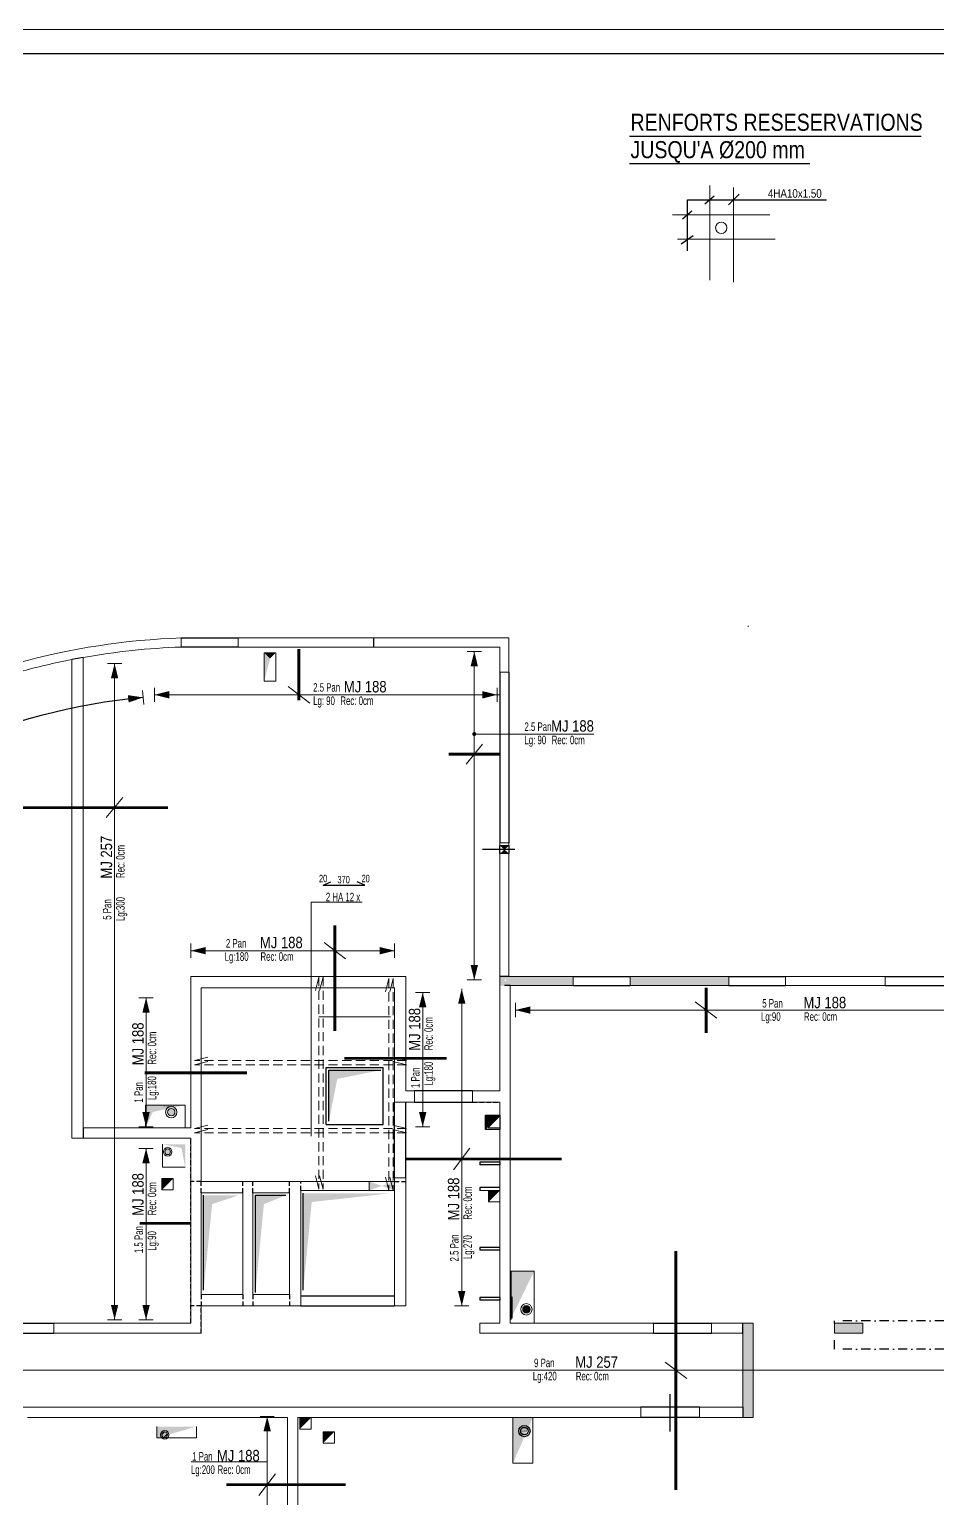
# Model space of a CAD drawing. Header units: centimetres. Extents: x -23039 to -18149, y 2374 to 6574.
# Drawn here: x -21239 to -19643, y 3992 to 6574 of the extents above; entities that cross this region are included whole.
import ezdxf

# ---------------------------------------------------------------- set-up
doc = ezdxf.new("R2010")
doc.units = ezdxf.units.CM
doc.header["$LTSCALE"] = 12.7
for name, pattern in [('CACHE', [9.525, 6.35, -3.175]), ('CACHEX2', [19.05, 12.7, -6.35]), ('Style de ligne -6', [2.08328, 1.25, -0.41656, 0.13886, -0.27786]), ('TIRETPTX2', [50.8, 25.4, -12.7, 0, -12.7])]:
    doc.linetypes.add(name, pattern=pattern)
doc.layers.get('0').update_dxf_attribs({"lineweight": 5})
for name, color, linetype in [('01_ARMA_INF', 50, 'Continuous'), ('01_linteaux', 2, 'Continuous'), ('01_murs_sup', 2, 'CACHEX2'), ('01_poch_murs', 253, 'Continuous'), ('01_poch_poteaux', 250, 'Continuous'), ('01_resv', 32, 'Continuous'), ('01_texte', 230, 'Continuous'), ('prlm-CHAUFF', 30, 'Continuous')]:
    doc.layers.add(name, color=color, linetype=linetype)
for name, color, linetype, lineweight in [('01_murs_coup', 5, 'Continuous', 60), ('01_poutres', 2, 'Continuous', 18), ('01_résv', 32, 'Continuous', 9), ('_GAZELEC-RESERVATION 2', 6, 'Continuous', 18), ('B Général', 7, 'Continuous', 5)]:
    doc.layers.add(name, color=color, linetype=linetype, lineweight=lineweight)
doc.styles.add('michel-cote', font='ARIALN.TTF')
doc.styles.add('PATIO', font='ARIALN.TTF')
doc.styles.add('prlm-chauff', font='trebucbi.ttf', dxfattribs={"height": 18})
pattern_1 = [(45, (-14370.136, 0), (-4.490128, 4.490128), [])]

# ---------------------------------------------------------------- blocks, each defined once
blk = doc.blocks.new('xi.3cep130-200')
at = {"layer": 'prlm-CHAUFF', "color": 0}
for radius in [10, 6.5]:
    blk.add_circle((0, 0), radius, dxfattribs=at)
at = {"layer": 'prlm-CHAUFF', "color": 0, "insert": (0, 0), "char_height": 3, "width": 9.782, "attachment_point": 5, "style": 'prlm-chauff'}
blk.add_mtext('3CEp', dxfattribs=at)

msp = doc.modelspace()

# ---------------------------------------------------------------- hatches: boundary and pattern name
at = {"layer": '01_poch_poteaux', "ltscale": 2}
h = msp.add_hatch(color=256, dxfattribs=at)
h.dxf.hatch_style = 1
h.paths.add_polyline_path([(-20282.88, 4909.39), (-20395.88, 4909.39), (-20398.09, 4909.39), (-20401.32, 4903.97, -0.2641739), (-20400.59, 4902.68, -0.2951248), (-20401.48, 4901.31), (-20282.88, 4901.31)])
h.paths.add_polyline_path([(-20282.88, 4901.31), (-20401.48, 4901.31, -0.2146503), (-20402.71, 4901.31), (-20411.88, 4901.31), (-20411.88, 4893.39), (-20393.88, 4893.39), (-20282.88, 4893.39)])
h.paths.add_polyline_path([(-20398.09, 4909.39), (-20411.88, 4909.39), (-20411.88, 4901.31), (-20402.71, 4901.31, -0.2951248), (-20403.59, 4902.68, -0.5820608), (-20401.32, 4903.97)])
h.paths.add_polyline_path([(-20009.88, 4909.39), (-20182.88, 4909.39), (-20182.88, 4901.31), (-20009.88, 4901.31)])
h.paths.add_polyline_path([(-20009.88, 4901.31), (-20182.88, 4901.31), (-20182.88, 4893.39), (-20009.88, 4893.39)])
h = msp.add_hatch(color=256, dxfattribs=at)
h.dxf.hatch_style = 1
h.paths.add_polyline_path([(-19975.81, 4300.39), (-19984.87, 4300.39), (-19984.87, 4281.5), (-19984.87, 4152.39), (-19984.87, 4134.39), (-19975.81, 4134.39)])
h.paths.add_polyline_path([(-19966.87, 4300.39), (-19975.81, 4300.39), (-19975.81, 4134.39), (-19966.87, 4134.39)])
h = msp.add_hatch(color=256, dxfattribs=at)
h.dxf.hatch_style = 1
h.paths.add_polyline_path([(-19773.87, 4300.39), (-19823.87, 4300.39), (-19823.87, 4282.39), (-19773.87, 4282.39)])
at = {"layer": '01_résv'}
h = msp.add_hatch(color=256, dxfattribs=at)
h.dxf.hatch_style = 1
h.paths.add_polyline_path([(-20995.81, 4670.91, 1), (-20982.81, 4670.91, 1)])
h.paths.add_polyline_path([(-20990.67, 4601.34, 1), (-21000.67, 4601.34, 1)])
h = msp.add_hatch(dxfattribs=at)
h.set_pattern_fill('ANSI31', color=256, scale=2)
h.set_pattern_definition(pattern_1)
h.paths.add_polyline_path([(-20371.81, 4324.49, 1), (-20358.81, 4324.49, 1)])
h = msp.add_hatch(color=256, dxfattribs=at)
h.dxf.hatch_style = 1
h.paths.add_polyline_path([(-20371.81, 4324.49, 1), (-20358.81, 4324.49, 1)])
h = msp.add_hatch(dxfattribs=at)
h.set_pattern_fill('ANSI31', color=256, scale=2)
h.set_pattern_definition(pattern_1)
h.paths.add_polyline_path([(-21005.88, 4104.05, 1), (-20995.88, 4104.05, 1)])

# ---------------------------------------------------------------- linework, layer by layer
at = {"ltscale": 2}
msp.add_line((-23038.88, 6573.88), (-18148.88, 6573.88), dxfattribs=at)
at = {"layer": '01_ARMA_INF', "linetype": 'CACHE', "lineweight": 0, "ltscale": 0.3, "const_width": 5, "flags": 128}
for points in [[(-20765.03, 5484.7), (-20765.03, 5394.7)], [(-20501.89, 5300.14), (-20411.89, 5300.14)], [(-21295.15, 5206.24), (-20995.15, 5206.24)], [(-20701.92, 4999.39), (-20701.92, 4813.57)], [(-20049.54, 4889.87), (-20049.54, 4809.87)], [(-20685.18, 4765.59), (-20505.18, 4765.59)], [(-21036.29, 4740.16), (-20856.29, 4740.16)], [(-20576.88, 4588.82), (-20303.09, 4588.82)], [(-21044.88, 4475.5), (-20954.88, 4475.5)], [(-20102.68, 4426.74), (-20102.68, 4006.74)], [(-20892.61, 4016.29), (-20682.61, 4016.29)]]:
    msp.add_lwpolyline(points, dxfattribs=at)
at = {"layer": '01_linteaux'}
for p, q in [((-20972.47, 5504.38), (-20871.92, 5504.38)), ((-20633.9, 5504.38), (-20633.9, 5488.38)), ((-20871.92, 5488.38), (-20971.92, 5488.39)), ((-21143.87, 5470.21), (-21163.87, 5466.49)), ((-20411.88, 5444.37), (-20411.88, 5144.37)), ((-20395.88, 5444.37), (-20395.88, 5144.37)), ((-20282.88, 4909.39), (-20182.88, 4909.39)), ((-20009.88, 4909.39), (-19909.88, 4909.39)), ((-19734.87, 4909.39), (-19534.87, 4909.39)), ((-20282.88, 4893.39), (-20182.88, 4893.39)), ((-20009.88, 4893.39), (-19909.88, 4893.39)), ((-19734.87, 4893.39), (-19534.87, 4893.39)), ((-20716.88, 4749.39), (-20616.88, 4749.39)), ((-20716.88, 4649.39), (-20716.88, 4749.39)), ((-20616.88, 4649.39), (-20616.88, 4749.39)), ((-20459.88, 4708.39), (-20561.88, 4708.39)), ((-20596.88, 4555.39), (-20596.88, 4688.39)), ((-20576.88, 4555.39), (-20576.88, 4688.39)), ((-20561.88, 4688.39), (-20459.88, 4688.39)), ((-20716.88, 4649.39), (-20616.88, 4649.39)), ((-20411.88, 4583.39), (-20446.88, 4583.39)), ((-20446.88, 4583.39), (-20446.88, 4578.39)), ((-20411.88, 4583.39), (-20446.88, 4583.39)), ((-20411.88, 4578.39), (-20446.88, 4578.39)), ((-20411.88, 4578.39), (-20446.88, 4578.39)), ((-20446.88, 4538.39), (-20446.88, 4533.39)), ((-20411.88, 4538.39), (-20446.88, 4538.39)), ((-20411.88, 4433.39), (-20446.88, 4433.39)), ((-20446.88, 4433.39), (-20446.88, 4428.39)), ((-20411.88, 4433.39), (-20446.88, 4433.39)), ((-20411.88, 4428.39), (-20446.88, 4428.39)), ((-20411.88, 4428.39), (-20446.88, 4428.39)), ((-20761.87, 4348.39), (-20596.88, 4348.39)), ((-20411.88, 4345.39), (-20446.88, 4345.39)), ((-20446.88, 4345.39), (-20446.88, 4340.39)), ((-20411.88, 4345.39), (-20446.88, 4345.39)), ((-20411.88, 4340.39), (-20446.88, 4340.39)), ((-20411.88, 4340.39), (-20446.88, 4340.39)), ((-20761.87, 4330.39), (-20596.88, 4330.39)), ((-21297.87, 4300.39), (-21195.87, 4300.39)), ((-20141.87, 4300.39), (-20039.87, 4300.39)), ((-21297.87, 4282.39), (-21195.87, 4282.39)), ((-20141.87, 4282.39), (-20039.87, 4282.39)), ((-20112.87, 4109.63), (-20112.87, 4175.31)), ((-20061.27, 4152.39), (-20164.47, 4152.39)), ((-20061.27, 4134.39), (-20164.47, 4134.39))]:
    msp.add_line(p, q, dxfattribs=at)
at = {"layer": '01_linteaux', "linetype": 'TIRETPTX2', "ltscale": 0.03}
for p, q in [((-20393.88, 4893.39), (-20411.88, 4893.39)), ((-19823.87, 4300.39), (-19823.87, 4304.37))]:
    msp.add_line(p, q, dxfattribs=at)
at = {"layer": '01_linteaux', "linetype": 'Continuous'}
for p, q in [((-20411.76, 4583.39), (-20411.76, 4578.39)), ((-20411.76, 4345.39), (-20411.76, 4340.39))]:
    msp.add_line(p, q, dxfattribs=at)
at = {"layer": '01_linteaux', "linetype": 'TIRETPTX2', "ltscale": 0.05}
for p, q in [((-19404.87, 4304.37), (-19823.87, 4304.37)), ((-19823.87, 4254.37), (-19823.87, 4282.39)), ((-19404.87, 4254.37), (-19823.87, 4254.37))]:
    msp.add_line(p, q, dxfattribs=at)
at = {"layer": '01_murs_coup', "linetype": 'Continuous', "lineweight": 18}
for p, q in [((-20971.92, 5504.39), (-20971.92, 5488.39)), ((-20871.92, 5504.38), (-20871.92, 5488.38)), ((-20871.92, 5504.38), (-20395.88, 5504.38)), ((-20395.88, 5444.37), (-20395.88, 5504.38)), ((-20871.92, 5488.38), (-20411.88, 5488.38)), ((-20411.88, 5444.37), (-20411.88, 5488.38)), ((-21163.87, 5466.49), (-21163.87, 4625.44)), ((-21143.87, 5470.21), (-21143.87, 4643.44)), ((-20395.88, 5444.37), (-20411.88, 5444.37)), ((-20395.88, 5144.37), (-20411.88, 5144.37)), ((-20411.88, 5144.37), (-20411.88, 4708.39)), ((-20395.88, 4909.39), (-20395.88, 5144.37)), ((-20954.87, 4909.39), (-20576.88, 4909.39)), ((-20954.87, 4643.44), (-20954.87, 4909.39)), ((-20576.88, 4909.39), (-20576.88, 4708.39)), ((-20282.88, 4909.39), (-20395.88, 4909.39)), ((-20282.88, 4893.39), (-20282.88, 4909.39)), ((-20009.88, 4909.39), (-20182.88, 4909.39)), ((-20182.88, 4893.39), (-20182.88, 4909.39)), ((-20009.88, 4909.39), (-20009.88, 4893.39)), ((-19734.87, 4909.39), (-19909.88, 4909.39)), ((-19909.88, 4909.39), (-19909.88, 4893.39)), ((-19734.87, 4909.39), (-19734.87, 4893.39)), ((-20936.87, 4889.39), (-20596.88, 4889.39)), ((-20936.87, 4549.39), (-20936.87, 4889.39)), ((-20596.88, 4688.39), (-20596.88, 4889.39)), ((-20393.88, 4893.39), (-20393.88, 4300.39)), ((-20282.88, 4893.39), (-20393.88, 4893.39)), ((-20009.88, 4893.39), (-20182.88, 4893.39)), ((-19734.87, 4893.39), (-19909.88, 4893.39)), ((-20576.88, 4708.39), (-20561.88, 4708.39)), ((-20561.88, 4688.39), (-20561.88, 4708.39)), ((-20459.88, 4708.39), (-20411.88, 4708.39)), ((-20459.88, 4688.39), (-20459.88, 4708.39)), ((-20596.88, 4688.39), (-20561.88, 4688.39)), ((-20459.88, 4688.39), (-20411.88, 4688.39)), ((-20411.88, 4688.39), (-20411.88, 4300.39)), ((-21163.87, 4625.44), (-20954.87, 4625.44)), ((-21143.87, 4643.44), (-20954.87, 4643.44)), ((-20954.87, 4300.39), (-20954.87, 4625.44)), ((-20954.87, 4300.39), (-20954.87, 4625.44)), ((-20936.87, 4549.39), (-20596.88, 4549.39)), ((-20576.88, 4555.39), (-20596.88, 4555.39)), ((-20596.88, 4549.39), (-20596.88, 4555.39)), ((-20576.88, 4330.39), (-20576.88, 4555.39)), ((-20936.87, 4529.39), (-20863.87, 4529.39)), ((-20936.87, 4350.39), (-20936.87, 4529.39)), ((-20863.87, 4529.39), (-20863.87, 4350.39)), ((-20845.87, 4529.39), (-20781.87, 4529.39)), ((-20845.87, 4529.39), (-20845.87, 4350.39)), ((-20781.87, 4529.39), (-20781.87, 4350.39)), ((-20761.87, 4533.39), (-20761.87, 4330.39)), ((-20761.87, 4533.39), (-20761.87, 4330.39)), ((-20761.87, 4533.39), (-20596.88, 4533.39)), ((-20596.88, 4330.39), (-20596.88, 4533.39)), ((-20936.87, 4350.39), (-20863.87, 4350.39)), ((-20845.87, 4350.39), (-20781.87, 4350.39)), ((-20936.87, 4282.39), (-20936.87, 4330.39)), ((-20936.87, 4330.39), (-20761.87, 4330.39)), ((-20576.88, 4330.39), (-20596.88, 4330.39)), ((-21195.87, 4300.39), (-20954.87, 4300.39)), ((-21195.87, 4282.39), (-21195.87, 4300.39)), ((-20446.88, 4282.39), (-20446.88, 4300.39)), ((-20411.88, 4300.39), (-20446.88, 4300.39)), ((-20393.88, 4300.39), (-20141.87, 4300.39)), ((-20141.87, 4282.39), (-20141.87, 4300.39)), ((-20039.87, 4282.39), (-20039.87, 4300.39)), ((-20039.87, 4300.39), (-19966.87, 4300.39)), ((-19966.87, 4134.39), (-19966.87, 4300.39)), ((-19823.87, 4282.39), (-19823.87, 4300.39)), ((-19823.87, 4300.39), (-19773.87, 4300.39)), ((-19773.87, 4282.39), (-19773.87, 4300.39)), ((-21195.87, 4282.39), (-20936.87, 4282.39)), ((-20446.88, 4282.39), (-20141.87, 4282.39)), ((-20039.87, 4282.39), (-19984.87, 4282.39)), ((-19984.87, 4152.39), (-19984.87, 4282.39)), ((-19823.87, 4282.39), (-19773.87, 4282.39)), ((-21259.87, 4152.39), (-20164.47, 4152.39)), ((-20784.87, 4134.39), (-21241.87, 4134.39)), ((-20784.87, 4134.39), (-20784.87, 3866.39)), ((-20766.87, 4134.39), (-20766.87, 3884.39)), ((-20766.87, 4134.39), (-20164.47, 4134.39)), ((-20766.87, 4134.39), (-20164.47, 4134.39)), ((-20164.47, 4134.39), (-20164.47, 4152.39)), ((-20061.27, 4152.39), (-19984.87, 4152.39)), ((-20061.27, 4134.39), (-20061.27, 4152.39)), ((-20061.27, 4134.39), (-19966.87, 4134.39)), ((-20061.27, 4134.39), (-19966.87, 4134.39))]:
    msp.add_line(p, q, dxfattribs=at)
for radius, start, end in [(1244.73, 91.97223, 105.4374), (1228.73, 91.99793, 100.06764), (1228.73, 101.01627, 105.40741)]:
    msp.add_arc((-20929.08, 4260.41), radius, start, end, dxfattribs=at)
at = {"layer": '01_murs_sup', "ltscale": 0.05}
for p, q in [((-20459.88, 4688.39), (-20411.88, 4688.39)), ((-20954.87, 4300.39), (-20954.87, 4625.44)), ((-20411.88, 4583.39), (-20411.88, 4578.39)), ((-20936.87, 4549.39), (-20954.87, 4549.39)), ((-20936.87, 4529.39), (-20936.87, 4549.39)), ((-20863.87, 4529.39), (-20863.87, 4549.39)), ((-20845.87, 4529.39), (-20845.87, 4549.39)), ((-20781.87, 4529.39), (-20781.87, 4549.39)), ((-20761.87, 4533.39), (-20761.87, 4549.39)), ((-20596.88, 4549.39), (-20576.88, 4549.39)), ((-20936.87, 4350.39), (-20936.87, 4330.39)), ((-20863.87, 4350.39), (-20863.87, 4330.39)), ((-20845.87, 4350.39), (-20845.87, 4330.39)), ((-20781.87, 4350.39), (-20781.87, 4330.39)), ((-20411.88, 4345.39), (-20411.88, 4340.39)), ((-20936.87, 4330.39), (-20954.87, 4330.39)), ((-20936.87, 4282.39), (-20936.87, 4330.39))]:
    msp.add_line(p, q, dxfattribs=at)
at = {"layer": '01_poch_murs', "ltscale": 200}
for p, q in [((-20712.51, 4654.96), (-20712.51, 4744.87)), ((-20712.51, 4744.87), (-20621.3, 4744.87)), ((-20932.51, 4358), (-20932.51, 4524.87)), ((-20841.51, 4354.26), (-20841.5, 4524.87)), ((-20841.5, 4524.87), (-20788.15, 4524.87)), ((-20757.51, 4357.95), (-20757.51, 4528.56))]:
    msp.add_line(p, q, dxfattribs=at)
for points in [[(-20712.51, 4654.96), (-20712.51, 4744.87), (-20697.54, 4729.39)], [(-20712.51, 4744.87), (-20621.3, 4744.87), (-20697.54, 4729.39)], [(-20932.51, 4358), (-20932.51, 4524.87), (-20917.54, 4509.39)], [(-20932.51, 4524.87), (-20871.03, 4524.87), (-20917.54, 4509.39)], [(-20841.51, 4354.26), (-20841.5, 4524.87), (-20826.54, 4509.39)], [(-20841.5, 4524.87), (-20788.15, 4524.87), (-20826.54, 4509.39)], [(-20757.51, 4357.95), (-20757.51, 4528.56), (-20742.54, 4513.07)], [(-20757.51, 4528.56), (-20602.77, 4528.56), (-20742.54, 4513.07)]]:
    msp.add_solid(points, dxfattribs=at)
at = {"layer": '01_poch_poteaux', "ltscale": 2}
for p, q in [((-20395.88, 4909.39), (-20411.88, 4909.39)), ((-19984.87, 4281.5), (-19984.87, 4300.39)), ((-19984.87, 4152.39), (-19984.87, 4134.39))]:
    msp.add_line(p, q, dxfattribs=at)
at = {"layer": '01_poch_poteaux'}
msp.add_line((-21143.87, 4643.44), (-21143.87, 4625.44), dxfattribs=at)
at = {"layer": '01_poutres'}
for p, q in [((-20043.18, 6299.59, -0.1), (-20043.18, 6133.23, -0.1)), ((-20001.57, 6295.81, -0.1), (-20001.57, 6129.45, -0.1)), ((-20108.75, 6247.92, -0.1), (-19937.26, 6247.92, -0.1)), ((-20099.92, 6205.07, -0.1), (-19928.43, 6205.07, -0.1))]:
    msp.add_line(p, q, dxfattribs=at)
msp.add_circle((-20022.84, 6225.08, -0.1), 10, dxfattribs=at)
at = {"layer": '01_resv', "ltscale": 2}
for p, q in [((-20411.88, 5139.42), (-20395.88, 5139.42)), ((-20411.88, 5125.42), (-20411.88, 5139.42)), ((-20395.88, 5139.42), (-20395.88, 5125.42)), ((-20385.88, 5132.42), (-20442.64, 5132.42)), ((-20395.88, 5125.42), (-20411.88, 5125.42)), ((-20436.88, 4665.79), (-20411.88, 4665.79)), ((-20436.88, 4640.79), (-20436.88, 4665.79)), ((-20411.88, 4665.79), (-20411.88, 4640.79)), ((-20411.88, 4640.79), (-20436.88, 4640.79))]:
    msp.add_line(p, q, dxfattribs=at)
for points in [[(-20411.88, 5139.42), (-20395.88, 5139.42), (-20395.88, 5125.42), (-20411.88, 5125.42)], [(-20436.88, 4640.79), (-20436.88, 4665.79), (-20411.88, 4665.79)], [(-21004.83, 4614.46), (-20964.87, 4614.46), (-20971.63, 4608.23)], [(-20964.87, 4614.46), (-20964.83, 4574.46), (-20971.63, 4608.23)]]:
    msp.add_solid(points, dxfattribs=at)
at = {"layer": '01_résv'}
for p, q in [((-20825.87, 5478.34), (-20805.87, 5478.34)), ((-20825.87, 5428.34), (-20825.87, 5478.34)), ((-20805.87, 5478.34), (-20805.87, 5428.34)), ((-20805.87, 5428.34), (-20825.87, 5428.34)), ((-21034.87, 4683.47), (-20964.87, 4683.47)), ((-21034.87, 4643.47), (-21034.87, 4683.47)), ((-20964.87, 4683.47), (-20964.87, 4643.47)), ((-20431.9, 4643.59), (-20431.9, 4663.39)), ((-20431.9, 4663.39), (-20411.8, 4663.39)), ((-20411.8, 4663.39), (-20411.8, 4643.59)), ((-20964.87, 4643.47), (-21034.87, 4643.47)), ((-20411.8, 4643.59), (-20431.89, 4643.35)), ((-21004.83, 4574.46), (-21004.83, 4614.46)), ((-20964.83, 4574.46), (-21004.83, 4574.46)), ((-21005.84, 4534.44), (-21005.84, 4554.44)), ((-21005.84, 4554.44), (-20985.84, 4554.44)), ((-20985.84, 4554.44), (-20985.84, 4534.44)), ((-20641.88, 4549.39), (-20641.88, 4533.39)), ((-20596.88, 4549.39), (-20596.88, 4533.39)), ((-20985.84, 4534.44), (-21005.84, 4534.44)), ((-20431.8, 4513.39), (-20432.04, 4533.39)), ((-20432.04, 4533.39), (-20411.8, 4533.39)), ((-20411.8, 4533.39), (-20411.8, 4513.39)), ((-20411.8, 4513.39), (-20431.8, 4513.39)), ((-20393.89, 4391.39), (-20351.88, 4391.39)), ((-20351.8, 4391.39), (-20391.8, 4391.39)), ((-20391.8, 4391.39), (-20391.8, 4306.39)), ((-20351.88, 4300.39), (-20351.88, 4391.39)), ((-20351.8, 4306.39), (-20351.8, 4391.39)), ((-20390.08, 4346.18), (-20390.08, 4309.18)), ((-20763.64, 4114.02), (-20763.64, 4134.02)), ((-20763.64, 4134.02), (-20743.64, 4134.02)), ((-20743.64, 4134.02), (-20743.64, 4114.02)), ((-20388.87, 4054.39), (-20388.87, 4134.39)), ((-20388.87, 4134.39), (-20353.87, 4134.39)), ((-20353.87, 4134.39), (-20353.87, 4054.39)), ((-21014.91, 4098.41), (-21014.91, 4118.41)), ((-20944.91, 4118.41), (-20944.91, 4098.41)), ((-20743.64, 4114.02), (-20763.64, 4114.02)), ((-20722.4, 4109.42), (-20702.4, 4109.42)), ((-20722.4, 4089.42), (-20722.4, 4109.42)), ((-20702.4, 4109.42), (-20702.4, 4089.42)), ((-20944.91, 4098.41), (-21014.91, 4098.41)), ((-20702.4, 4089.42), (-20722.4, 4089.42)), ((-20353.87, 4054.39), (-20388.87, 4054.39))]:
    msp.add_line(p, q, dxfattribs=at)
at = {"layer": '01_résv', "linetype": 'Continuous', "lineweight": 5}
for p, q in [((-20411.76, 4583.39), (-20411.76, 4578.39)), ((-20411.76, 4345.39), (-20411.76, 4340.39))]:
    msp.add_line(p, q, dxfattribs=at)
at = {"layer": '01_résv'}
msp.add_lwpolyline([(-20393.8, 4391.39), (-20351.8, 4391.39), (-20351.8, 4300.39), (-20393.8, 4300.39)], close=True, dxfattribs=at)
msp.add_lwpolyline([(-20393.8, 4391.39), (-20351.8, 4391.39), (-20351.8, 4300.39), (-20393.8, 4300.39)], close=True, dxfattribs=at)
for centre, radius in [((-20989.31, 4670.91), 10), ((-20989.31, 4670.91), 6.5), ((-20995.67, 4601.34), 7.5), ((-20995.67, 4601.34), 5), ((-20365.31, 4324.49), 10), ((-20365.31, 4324.49), 6.5), ((-21000.88, 4104.05), 7.5), ((-21000.88, 4104.05), 5)]:
    msp.add_circle(centre, radius, dxfattribs=at)
for points in [[(-20825.87, 5428.34), (-20825.87, 5478.34), (-20815.86, 5468.15)], [(-20825.87, 5478.34), (-20805.87, 5478.34), (-20815.86, 5468.15)], [(-21034.87, 4643.47), (-21034.87, 4683.47), (-21021.8, 4671.35)], [(-21034.87, 4683.47), (-20964.87, 4683.47), (-21021.8, 4671.35)], [(-20431.9, 4643.35), (-20431.9, 4663.39), (-20411.8, 4663.39)], [(-21005.84, 4534.44), (-21005.84, 4554.44), (-20985.84, 4554.44)], [(-20641.88, 4549.39), (-20641.88, 4533.39), (-20596.88, 4533.39), (-20596.88, 4549.39)], [(-20431.8, 4513.39), (-20431.8, 4533.39), (-20411.8, 4533.39)], [(-20393.8, 4305.28), (-20391.8, 4391.39), (-20351.8, 4391.39)], [(-20763.64, 4114.02), (-20763.64, 4134.02), (-20743.64, 4134.02)], [(-20388.87, 4054.39), (-20388.87, 4134.39), (-20353.87, 4134.39)], [(-21014.91, 4098.41), (-21014.91, 4118.41), (-20945.1, 4118.41)], [(-20722.4, 4089.42), (-20722.4, 4109.42), (-20702.4, 4109.42)]]:
    msp.add_solid(points, dxfattribs=at)
at = {"layer": '01_texte'}
for p, q in [((-22988.88, 6531.69), (-18198.88, 6531.69)), ((-20722.6, 5070.14), (-20708.78, 5075.97)), ((-20722.6, 5070.14), (-20649.1, 5070.14)), ((-20649.1, 5070.14), (-20662.92, 5075.97))]:
    msp.add_line(p, q, dxfattribs=at)
at = {"layer": '01_texte', "ltscale": 30}
for p, q in [((-20184.09, 6386.1, -0.1), (-19671.82, 6386.1, -0.1)), ((-20184.09, 6337.94, -0.1), (-19867.06, 6337.94, -0.1)), ((-20035.49, 6280.63, -0.1), (-20051.88, 6266.77, -0.1)), ((-19991.48, 6284.42, -0.1), (-20010.39, 6265.51, -0.1)), ((-20074.58, 6254.17, -0.1), (-20090.97, 6240.3, -0.1)), ((-20082.15, 6184.85, -0.1), (-20082.15, 6274.33, -0.1)), ((-20082.15, 6274.33, -0.1), (-19837.73, 6274.33, -0.1)), ((-20072.06, 6211.31, -0.1), (-20093.5, 6196.19, -0.1))]:
    msp.add_line(p, q, dxfattribs=at)
at = {"layer": '01_texte', "linetype": 'Continuous', "lineweight": 0}
for p, q in [((-20469.37, 5480.53), (-20444.41, 5480.53)), ((-20456.89, 4903.28), (-20456.89, 5480.53)), ((-21101.46, 5459.25), (-21076.5, 5459.25)), ((-21088.98, 4306.27), (-21088.98, 5459.25)), ((-21040.05, 5412.29), (-21037.72, 5387.44)), ((-21018.88, 5416.95), (-21018.88, 5391.99)), ((-21018.88, 5416.95), (-21018.88, 5391.99)), ((-21018.88, 5416.95), (-21018.88, 5391.99)), ((-21018.88, 5416.95), (-21018.88, 5391.99)), ((-21018.88, 5404.47), (-20411.04, 5404.47)), ((-20784.07, 5418.98), (-20745.99, 5389.97)), ((-20416.68, 5416.95), (-20416.68, 5391.99)), ((-20416.68, 5416.95), (-20416.68, 5391.99)), ((-20247.02, 5335.51), (-20456.89, 5335.51)), ((-20471.39, 5282.6), (-20442.38, 5317.67)), ((-21103.48, 5188.71), (-21074.47, 5223.78)), ((-20743.45, 4628.93), (-20743.45, 5040.16)), ((-20743.45, 5040.16), (-20654.11, 5040.16)), ((-20954.88, 4967.27), (-20954.88, 4942.31)), ((-20720.96, 4969.3), (-20682.89, 4940.29)), ((-20596.88, 4967.27), (-20596.88, 4942.31)), ((-20954.88, 4954.79), (-20596.88, 4954.79)), ((-20730.16, 4908.45), (-20736.16, 4884.84)), ((-20722.66, 4908.45), (-20728.66, 4884.84)), ((-20606.82, 4905.86), (-20612.82, 4882.25)), ((-20599.32, 4905.86), (-20605.32, 4882.25)), ((-20560, 4881.55), (-20535.04, 4881.55)), ((-20547.52, 4644.96), (-20547.52, 4881.55)), ((-20478.94, 4330.39), (-20478.94, 4887.73)), ((-20469.37, 4903.28), (-20444.41, 4903.28)), ((-21046.09, 4872.06), (-21021.13, 4872.06)), ((-21033.61, 4644.96), (-21033.61, 4872.06)), ((-20384.48, 4862.9), (-20384.48, 4837.94)), ((-20068.58, 4864.92), (-20030.51, 4835.91)), ((-20730.16, 4838.26), (-20604.34, 4838.26)), ((-20384.48, 4850.42), (-19415.39, 4850.42)), ((-20948.81, 4761.5), (-20925.2, 4767.5)), ((-20948.81, 4754), (-20925.2, 4760)), ((-20576.14, 4761.5), (-20599.75, 4767.5)), ((-20576.14, 4754), (-20599.75, 4760)), ((-20948.81, 4642.11), (-20925.2, 4648.11)), ((-20576.14, 4642.11), (-20599.75, 4648.11)), ((-21046.09, 4644.96), (-21021.13, 4644.96)), ((-20948.81, 4634.61), (-20925.2, 4640.61)), ((-20576.14, 4634.61), (-20599.75, 4640.61)), ((-20560, 4644.96), (-20535.04, 4644.96)), ((-21046.09, 4607.4), (-21021.13, 4607.4)), ((-21033.61, 4305.91), (-21033.61, 4607.4)), ((-20493.44, 4569.78), (-20464.44, 4607.85)), ((-20730.16, 4535.77), (-20736.16, 4559.39)), ((-20722.66, 4535.77), (-20728.66, 4559.39)), ((-20606.82, 4533.18), (-20612.82, 4556.79)), ((-20599.32, 4533.18), (-20605.32, 4556.79)), ((-20491.42, 4330.39), (-20466.46, 4330.39)), ((-21101.46, 4306.27), (-21076.5, 4306.27)), ((-21046.09, 4305.91), (-21021.13, 4305.91)), ((-21377.13, 4217.39), (-19408.45, 4217.39)), ((-20121.72, 4231.89), (-20083.65, 4202.88)), ((-20833.24, 4136.33), (-20808.28, 4136.33)), ((-20820.76, 4136.33), (-20820.76, 3890.91)), ((-20954.12, 4056.28), (-20820.76, 4056.28)), ((-20835.27, 3997.26), (-20806.26, 4035.33))]:
    msp.add_line(p, q, dxfattribs=at)
at = {"layer": '01_texte', "linetype": 'CACHE', "lineweight": 0, "ltscale": 0.2}
for p, q in [((-20730.16, 4908.45), (-20730.16, 4535.77)), ((-20722.66, 4908.45), (-20722.66, 4535.77)), ((-20606.82, 4905.86), (-20606.82, 4533.18)), ((-20599.32, 4905.86), (-20599.32, 4533.18)), ((-20576.14, 4761.5), (-20948.81, 4761.5)), ((-20576.14, 4754), (-20948.81, 4754)), ((-20576.14, 4642.11), (-20948.81, 4642.11)), ((-20576.14, 4634.61), (-20948.81, 4634.61))]:
    msp.add_line(p, q, dxfattribs=at)
at = {"layer": '01_texte', "linetype": 'Continuous', "lineweight": 0, "const_width": 3.5}
msp.add_lwpolyline([(-20458.64, 5335.51, 1), (-20455.14, 5335.51, 1)], format="xyb", close=True, dxfattribs=at)
at = {"layer": '01_texte', "ltscale": 200}
msp.add_arc((-20929.18, 4260.35), 1144.78, 95.499, 131.82207, dxfattribs=at)
at = {"layer": '01_texte', "linetype": 'Continuous', "lineweight": 0}
for points in [[(-20456.89, 5480.53), (-20463.35, 5454.43), (-20456.89, 5454.43)], [(-20456.89, 5480.53), (-20450.43, 5454.43), (-20456.89, 5454.43)], [(-21088.98, 5459.25), (-21095.44, 5433.16), (-21088.98, 5433.16)], [(-21088.98, 5459.25), (-21082.52, 5433.16), (-21088.98, 5433.16)], [(-21038.88, 5399.86), (-21065.47, 5403.85), (-21064.86, 5397.42)], [(-21038.88, 5399.86), (-21064.26, 5390.99), (-21064.86, 5397.42)], [(-21018.88, 5404.47), (-20992.79, 5410.93), (-20992.79, 5404.47)], [(-21018.88, 5404.47), (-20992.79, 5410.93), (-20992.79, 5404.47)], [(-21018.88, 5404.47), (-20992.79, 5410.93), (-20992.79, 5404.47)], [(-21018.88, 5404.47), (-20992.79, 5410.93), (-20992.79, 5404.47)], [(-21018.88, 5404.47), (-20992.79, 5398.01), (-20992.79, 5404.47)], [(-21018.88, 5404.47), (-20992.79, 5398.01), (-20992.79, 5404.47)], [(-21018.88, 5404.47), (-20992.79, 5398.01), (-20992.79, 5404.47)], [(-21018.88, 5404.47), (-20992.79, 5398.01), (-20992.79, 5404.47)], [(-20416.68, 5404.47), (-20442.78, 5410.93), (-20442.78, 5404.47)], [(-20416.68, 5404.47), (-20442.78, 5410.93), (-20442.78, 5404.47)], [(-20416.68, 5404.47), (-20442.78, 5398.01), (-20442.78, 5404.47)], [(-20416.68, 5404.47), (-20442.78, 5398.01), (-20442.78, 5404.47)], [(-20954.88, 4954.79), (-20928.78, 4961.25), (-20928.78, 4954.79)], [(-20596.88, 4954.79), (-20622.97, 4961.25), (-20622.97, 4954.79)], [(-20954.88, 4954.79), (-20928.78, 4948.33), (-20928.78, 4954.79)], [(-20596.88, 4954.79), (-20622.97, 4948.33), (-20622.97, 4954.79)], [(-20456.89, 4903.28), (-20463.35, 4929.38), (-20456.89, 4929.38)], [(-20456.89, 4903.28), (-20450.43, 4929.38), (-20456.89, 4929.38)], [(-20547.52, 4881.55), (-20553.98, 4855.45), (-20547.52, 4855.45)], [(-20547.52, 4881.55), (-20541.06, 4855.45), (-20547.52, 4855.45)], [(-20478.94, 4887.73), (-20485.4, 4861.63), (-20478.94, 4861.63)], [(-20478.94, 4887.73), (-20472.48, 4861.63), (-20478.94, 4861.63)], [(-21033.61, 4872.06), (-21040.07, 4845.97), (-21033.61, 4845.97)], [(-21033.61, 4872.06), (-21027.15, 4845.97), (-21033.61, 4845.97)], [(-20384.48, 4850.42), (-20358.39, 4856.88), (-20358.39, 4850.42)], [(-20384.48, 4850.42), (-20358.39, 4843.96), (-20358.39, 4850.42)], [(-21033.61, 4644.96), (-21040.07, 4671.06), (-21033.61, 4671.06)], [(-21033.61, 4644.96), (-21027.15, 4671.06), (-21033.61, 4671.06)], [(-20547.52, 4644.96), (-20553.98, 4671.06), (-20547.52, 4671.06)], [(-20547.52, 4644.96), (-20541.06, 4671.06), (-20547.52, 4671.06)], [(-21033.61, 4607.4), (-21040.07, 4581.31), (-21033.61, 4581.31)], [(-21033.61, 4607.4), (-21027.15, 4581.31), (-21033.61, 4581.31)], [(-20478.94, 4330.39), (-20485.4, 4356.48), (-20478.94, 4356.48)], [(-20478.94, 4330.39), (-20472.48, 4356.48), (-20478.94, 4356.48)], [(-21088.98, 4306.27), (-21095.44, 4332.37), (-21088.98, 4332.37)], [(-21088.98, 4306.27), (-21082.52, 4332.37), (-21088.98, 4332.37)], [(-21033.61, 4305.91), (-21040.07, 4332), (-21033.61, 4332)], [(-21033.61, 4305.91), (-21027.15, 4332), (-21033.61, 4332)], [(-20820.76, 4136.33), (-20827.22, 4110.24), (-20820.76, 4110.24)], [(-20820.76, 4136.33), (-20814.3, 4110.24), (-20820.76, 4110.24)]]:
    msp.add_solid(points, dxfattribs=at)
at = {"layer": '_GAZELEC-RESERVATION 2'}
for p, q in [((-20936.87, 4330.39), (-20936.87, 4282.39)), ((-20936.87, 4282.39), (-21010.14, 4282.39))]:
    msp.add_line(p, q, dxfattribs=at)
at = {"layer": 'B Général', "color": 1, "linetype": 'Style de ligne -6', "lineweight": 13, "ltscale": 3, "true_color": 0xff0000}
msp.add_line((-19975.83, 5524.07), (-19975.83, 5525.85), dxfattribs=at)
at = {"layer": 'B Général', "color": 7, "linetype": 'Continuous', "lineweight": 5}
for p, q in [((-20411.88, 4583.39), (-20411.88, 4578.39)), ((-20411.88, 4533.39), (-20446.88, 4533.39)), ((-20411.88, 4538.39), (-20411.88, 4533.39)), ((-20411.88, 4433.39), (-20411.88, 4428.39)), ((-20411.88, 4345.39), (-20411.88, 4340.39))]:
    msp.add_line(p, q, dxfattribs=at)
at = {"layer": 'B Général', "color": 7, "linetype": 'Continuous', "lineweight": 13}
for p, q in [((-20411.88, 4538.39), (-20446.88, 4538.39)), ((-20411.88, 4533.39), (-20446.88, 4533.39))]:
    msp.add_line(p, q, dxfattribs=at)

# ---------------------------------------------------------------- block references
at = {"layer": '01_résv'}
msp.add_blockref('xi.3cep130-200', (-20368.81, 4110.54), dxfattribs=at)

# ---------------------------------------------------------------- texts
at = {"layer": '01_résv', "insert": (-20999.21, 4680.81), "char_height": 3, "width": 9.7815, "attachment_point": 5, "style": 'prlm-chauff'}
msp.add_mtext('3CEp', dxfattribs=at)
at = {"layer": '01_texte', "ltscale": 30, "style": 'michel-cote'}
for s, height, p in [('RENFORTS RESESERVATIONS ', 30, (-20182.4, 6395.69, -0.1)), ("JUSQU'A %%C200 mm", 30, (-20182.4, 6347.53, -0.1)), ('4HA10x1.50', 15, (-19940.92, 6278.02, -0.1))]:
    msp.add_text(s, height=height, dxfattribs=at).set_placement(p)
at = {"layer": '01_texte', "linetype": 'Continuous', "lineweight": 0, "style": 'PATIO', "width": 0.8}
for s, p in [('2.5 Pan', (-20740.02, 5409.9)), ('Lg: 90', (-20740.02, 5386.57)), ('Rec: 0cm', (-20692.13, 5386.57)), ('2.5 Pan', (-20368.75, 5340.93)), ('Lg: 90', (-20368.75, 5317.6)), ('Rec: 0cm', (-20320.86, 5317.6))]:
    msp.add_text(s, height=15, dxfattribs=at).set_placement(p)
at = {"layer": '01_texte', "linetype": 'Continuous', "lineweight": 0, "style": 'PATIO'}
for p in [(-20686.09, 5408.7), (-20321.86, 5339.73)]:
    msp.add_text('MJ 188', height=20, dxfattribs=at).set_placement(p)
at = {"layer": '01_texte', "ltscale": 5, "style": 'PATIO'}
for s, p in [('MJ 257', (-21093.3, 5081.51)), ('MJ 188', (-20551.85, 4778.88)), ('MJ 188', (-21037.94, 4753.45)), ('MJ 188', (-21037.94, 4488.79)), ('MJ 188', (-20483.27, 4480.89))]:
    msp.add_text(s, height=20, rotation=90, dxfattribs=at).set_placement(p)
at = {"layer": '01_texte', "ltscale": 5, "style": 'PATIO', "width": 0.8}
for s, p in [('Rec: 0cm', (-21071.18, 5082.51)), ('5 Pan', (-21094.51, 5009.17)), ('Lg:300', (-21071.18, 5006.97)), ('Rec: 0cm', (-20529.72, 4779.88)), ('Rec: 0cm', (-21015.81, 4754.45)), ('Lg:180', (-20529.72, 4717.61)), ('Lg:180', (-21015.81, 4692.18)), ('1 Pan', (-20553.06, 4713.39)), ('1 Pan', (-21039.15, 4687.96)), ('Rec: 0cm', (-21015.81, 4489.78)), ('Rec: 0cm', (-20461.14, 4481.89)), ('1.5 Pan', (-21039.15, 4423.3)), ('Lg:90', (-21015.81, 4427.52)), ('2.5 Pan', (-20484.48, 4408.55)), ('Lg:270', (-20461.14, 4412.78))]:
    msp.add_text(s, height=15, rotation=90, dxfattribs=at).set_placement(p)
for s, height, p in [('20', 13, (-20729.73, 5075.09)), ('20', 13, (-20654.99, 5075.09)), ('370', 13, (-20697.31, 5073.11)), ('2 HA 12 x  ', 15, (-20717.69, 5041.59)), ('2 Pan', 15, (-20893.36, 4960.33)), ('Lg:180', 15, (-20895.56, 4936.99)), ('Rec: 0cm', 15, (-20832.56, 4936.99)), ('5 Pan', 15, (-19950.83, 4854.86)), ('Lg:90', 15, (-19953.03, 4831.52)), ('Rec: 0cm', 15, (-19877.49, 4831.52)), ('9 Pan', 15, (-20351.83, 4222.92)), ('Lg:420', 15, (-20354.03, 4199.59)), ('Rec: 0cm', 15, (-20278.49, 4199.59)), ('1 Pan', 15, (-20952.62, 4058.59)), ('Lg:200', 15, (-20954.83, 4035.26)), ('Rec: 0cm', 15, (-20908.04, 4035.26))]:
    msp.add_text(s, height=height, dxfattribs=at).set_placement(p)
at = {"layer": '01_texte', "ltscale": 5, "style": 'PATIO'}
for s, p in [('MJ 188', (-20833.56, 4959.12)), ('MJ 188', (-19878.49, 4853.65)), ('MJ 257', (-20279.49, 4221.72)), ('MJ 188', (-20909.04, 4057.38))]:
    msp.add_text(s, height=20, dxfattribs=at).set_placement(p)

doc.saveas('drawing.dxf')
